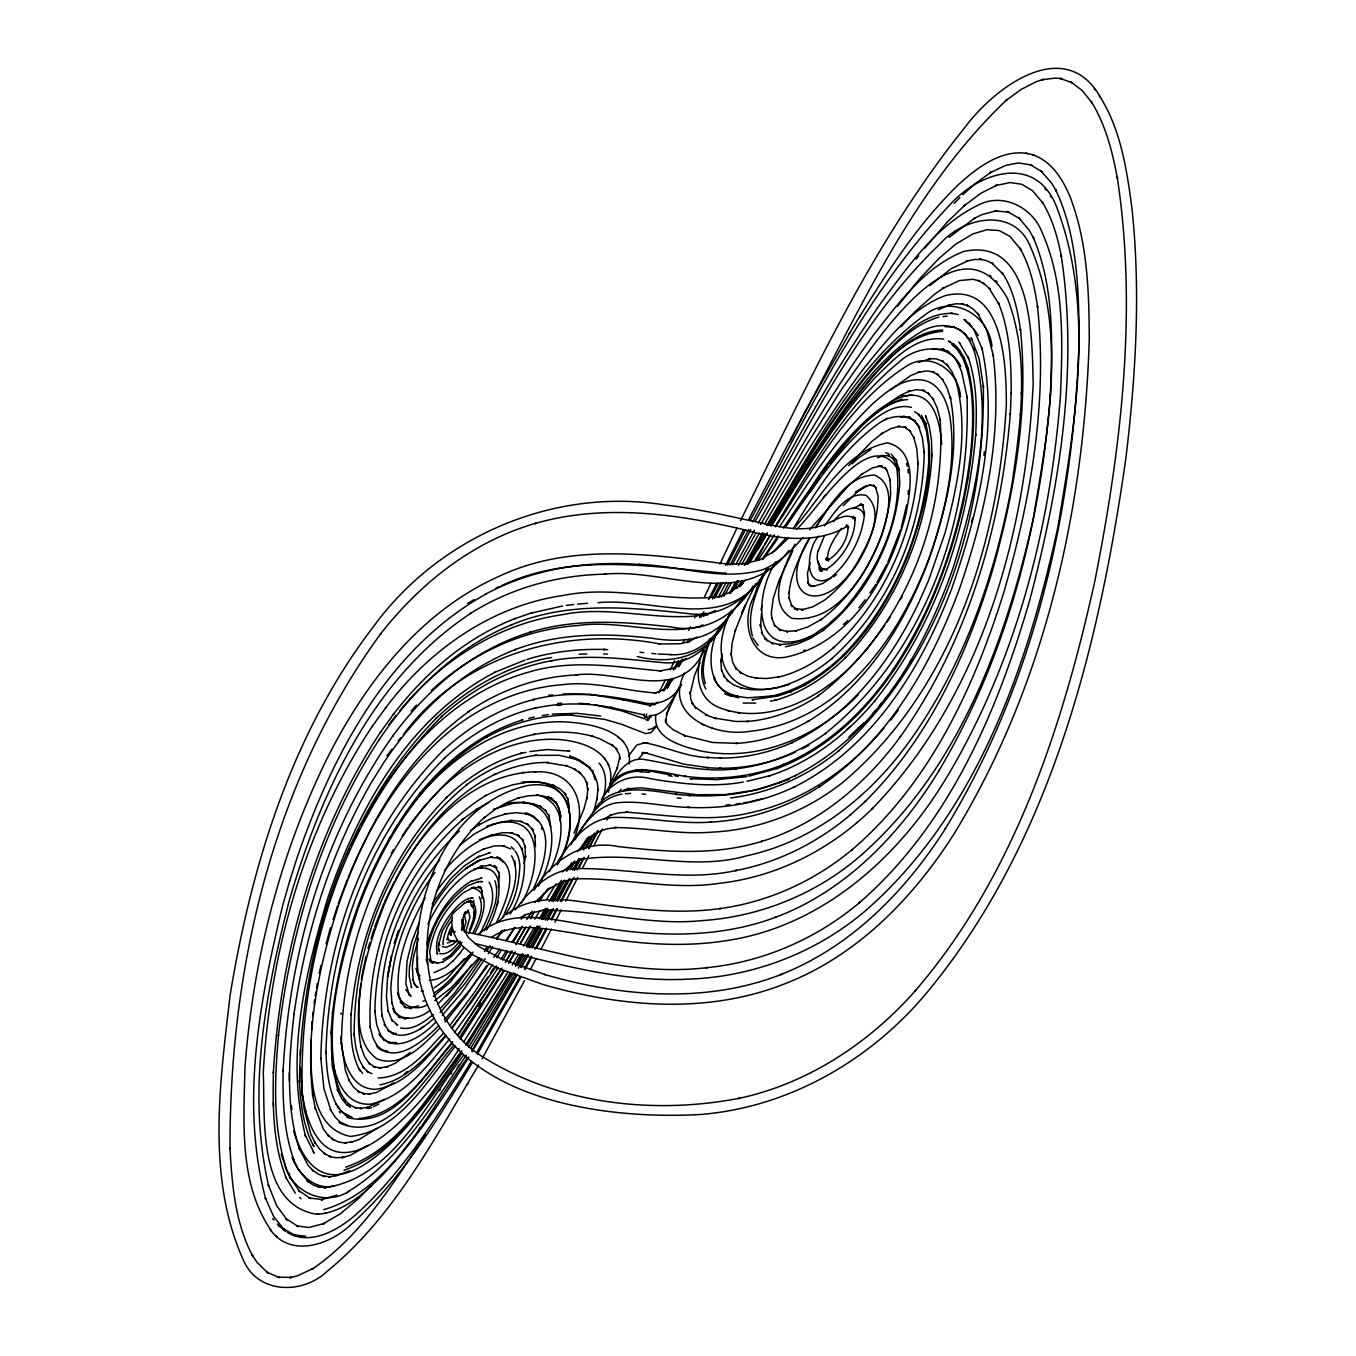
<?xml version="1.0" encoding="UTF-8"?>
<svg xmlns="http://www.w3.org/2000/svg" width="1356" height="1356" viewBox="0 0 1356 1356"><rect width="100%" height="100%" fill="white"/><g stroke="black" fill="none" stroke-linecap="round" stroke-linejoin="round"><path stroke-width="1.5" d="M310.88 1039.713C310.863 1073.071 308.914 1128.023 350.543 1136.43C399.461 1130.802 427.106 1080.529 455.582 1046.052M514.89 865.077L514.958 860.941M550.79 826.923L548.705 814.753L549.282 816.465L544.841 809.668L546.18 811.125L539.586 806.074L541.4 806.837L532.993 803.684L522.992 802.447L524.738 802.396L513.348 803.227L493.279 809.363M473.719 900.333L473.583 907.113M300.354 1055.426L300.507 1049.442M341.051 1014.356L341.102 1013M908.198 494.33L908.317 490.431M562.215 871.959L571.469 864.331L582.47 858.941L580.843 859.382C635.625 850.602 692.153 871.722 746.919 855.721C813.024 841.534 868.942 797.209 908.028 743.274L908.622 742.478C963.574 666.389 995.219 575.724 1012.017 483.99C1020.797 423.106 1030.102 357.577 1007.525 298.574C957.37 208.01 870.569 350.797 842.262 388.325L805.769 446.107L760.631 524.569M569.045 812.515L569.317 806.227L567.588 798.125L568.283 799.972L564.486 793.158L565.893 794.565L560.197 789.124L552.994 785.175L554.672 785.819L544.926 782.988L534.84 781.954L536.569 781.87L523.179 782.548L524.857 782.463L512.161 784.938L498.686 789.429L484.668 796.091L486.041 795.294C409.478 843.313 365.849 938.742 370.273 1027.848L369.968 1026.136L372.934 1037.865L377.493 1046.459L376.459 1045.001L382.375 1050.341L380.833 1049.375L387.952 1051.578L386.002 1051.29M1020.339 414.97L1020.407 413.766M1021.204 394.003L1021.271 392.664M560.13 820.956L560.418 814.837L560.74 816.6L559.062 808.396L555.367 801.921L556.367 803.464L550.841 798.65L552.502 799.752L545.315 796.548L536.586 795.057L538.501 795.345L528.755 795.718L517.907 798.04L519.534 797.582L507.924 802.074L495.838 808.888L483.584 818.21L484.651 817.227C419.631 875.213 399.935 996.897 477.21 1053.29C553.333 1103.479 651.134 1115.395 739.613 1098.224L738.274 1098.513C807.617 1083.885 869.247 1043.052 915.741 990.304L914.876 991.236C1014.186 876.078 1062.528 727.036 1094.868 580.927C1121.005 448.497 1137.718 311.219 1117.175 176.805L1117.463 178.483C1112.395 151.821 1105.75 124.701 1091.139 101.463L1092.275 103.056L1082.037 90.36L1070.715 81.835L1072.308 82.784L1059.985 78.411L1061.833 78.699L1055.443 78.055L1041.594 79.801L1043.51 79.292L1036.323 81.665L1021.356 89.31L1005.627 100.7L1007.084 99.48C912.639 188.925 859.145 311.371 798.769 424.36M761.377 613.76L760.563 626.269L760.224 624.438L762.377 634.032M311.558 1029.662L312.1 1021.61M655.762 715.544C653.016 738.986 683 746.41 700.408 750.885C758.428 762.75 818.278 736.24 858.331 694.713M593.759 811.99L597.064 798.192M597.742 790.701C598.962 773.92 584.877 760.292 569.605 756.055L571.249 756.75M596.911 799.938L597.894 788.904M983.981 455.413L984.337 451.514M819.346 564.181L819.685 569.147L819.21 567.418L821.109 571.147L819.227 569.249L822.414 570.927L819.549 570.452L827.601 568.452C842.33 558.74 856.45 536.01 854.721 518.077L855.144 519.806L853.178 516.382L855.263 518.45M417.58 956.76L417.021 971.727L420.055 976.032M818.092 551.316L824.465 535.705M818.16 550.672C815.685 558.028 817.583 569.842 827.346 569.944M482.024 898.689L481.905 890.299L482.16 891.214L480.244 887.231L481.346 888.824L478.329 886.451L480.736 887.587L472.82 887.485L473.719 887.316L463.583 892.638C445.395 907.588 432.937 929.046 429.699 952.014L431.123 962.15L430.123 960.573L432.734 963.167L430.377 961.879L434.852 961.76M312.711 1015.678L313.185 1011.745M314.134 1003.915L314.609 999.982M360.865 983.897C358.509 1008.406 354.035 1042.357 377.07 1058.917C402.02 1068.579 423.53 1044.527 439.53 1028.509M361.408 979.863L362.238 973.778M629.133 763.92C634.133 729.189 585.47 722.375 560.452 721.748C492.889 721.782 434.801 768.632 399.189 822.787M720.867 661.559L722.019 653.863M463.345 930.741L466.006 922.08L464.21 914.588M315.202 995.965L315.914 991.829M316.626 987.693L317.338 983.558M498.279 887.705L499.33 876.179L499.415 877.078L498.516 871.755L499.313 873.484L494.211 865.399L496.991 867.84L489.245 864.908L491.025 865.094L480.499 866.501L482.211 865.908L470.329 871.586C451.633 883.79 438.09 902.96 427.92 924.216M453.65 932.148L453.396 931.538M426.886 944.251C434.276 920.08 448.311 894.57 471.566 880.976L470.837 881.451L481.872 877.993L480.956 878.095M524.145 863.603L525.704 855.839L525.416 857.433L525.043 845.89L525.552 847.72L522.213 839.245L523.467 840.737L517.517 835.025L519.162 835.821L510.941 832.838L512.721 832.906L502.313 832.703L490.94 835.33L492.567 834.635C473.481 841.839 457.192 855.094 444.344 870.772M906.706 504.873L901.299 527.535M452.412 917.148C450.209 927.097 454.43 937.318 461.023 944.674L472.464 954.573L496.601 967.794L542.586 984.354C620.607 1007.169 706.951 1014.39 784.056 984.083C856.229 956.404 912.622 898.825 953.539 834.652L954.031 833.906C1044.34 686.034 1084.105 511.059 1089.258 339.102L1089.258 337.915C1089.038 290.32 1087.309 241.266 1069.901 196.349C1062.595 179.128 1051.527 161.059 1032.831 154.923M319.202 973.337L320.948 965.489M362.662 971.845L366.12 956.37M971.642 522.162L972.608 518.094M788.26 538.298L775.496 550.417L759.885 559.859L743.495 563.757L726.901 564.13L728.477 564.232C652.253 554.604 570.808 542.061 498.516 576.588C419.445 611.98 364.086 684.339 326.288 760.089C279.421 856.077 252.758 961.573 244.928 1067.986C243.809 1122.276 238.707 1184.263 271.539 1230.977M753.817 596.928C739.342 623.896 751.902 665.186 788.497 656.592C853.127 640.896 890.35 574.385 905.91 513.992C910.317 491.347 918.08 450.073 887.485 442.836C843.568 451.294 821.346 497.974 793.531 528.721M760.936 609.895L761.953 606.03M608.319 792.226C610.895 782.971 612.607 772.344 607.742 763.547M326.152 943.759L330.474 927.758M601.827 802.21C606.149 789.785 608.319 773.903 599.081 763.089M667.186 712.697L665.542 721.545L665.559 719.646L666.271 723.121L665.474 721.223L667.271 724.545L672.949 729.63L685.39 735.969L683.695 735.325L712.493 742.478L737.342 743.359L735.698 743.444C761.58 742.003 786.734 733.681 809.091 720.731L807.82 721.528C866.687 686.017 904.232 624.387 928.182 561.52C946.217 509.246 960.726 452.497 950.319 397.105L950.641 398.867L946.929 387.545L942.081 378.833L943.132 380.29L937.064 374.07L938.623 375.019L932.064 371.68L934.047 371.951L926.419 370.951L918.029 372.358L919.877 371.798L910.757 375.578L890.621 389.799L891.824 388.714M289.743 880.824L282.794 905.079C259.776 1000.338 240.029 1102.716 265.81 1199.399L265.251 1197.789L273.844 1216.841L284.421 1229.926L283.048 1228.485L295.388 1235.621L293.54 1234.875L305.659 1236.214M394.189 943.454L395.833 937.996M368.018 948.59L369.832 942.708M371.036 938.776L374.053 928.945M684.594 673.034C662.864 715.324 714.815 736.986 749.037 731.426C843.686 721.782 903.825 631.099 932.521 548.434C946.03 506.398 956.505 461.616 950.014 417.309C947.386 402.512 940.606 384.307 924.267 380.392C903.842 376.426 886.451 391.765 872.196 404.19C835.262 440.056 807.549 483.939 779.547 526.789M289.726 880.858L297.405 856.755C332.745 754.055 388.172 648.236 486.55 593.708L485.38 594.318C532.45 568.689 587.233 560.418 640.252 564.554L638.761 564.452C680.017 565.503 721.867 581.724 762.665 569.69C778.971 563.333 791.531 550.451 802.854 537.552M333.067 919.707L337.61 905.638M810.091 562.774L807.447 573.435L808.379 583.639L807.532 582.08L810.024 585.606L808.6 584.487L812.159 586.385L810.278 585.911L814.481 586.267L813.515 586.351L822.482 583.572C845.669 569.52 862.433 539.671 864.535 513.161L862.348 504.601L863.552 506.144L860.636 503.991L863.196 505.025L859.399 504.754L861.179 504.534L852.788 508.585M900.672 529.467L887.807 562.35M417.851 933.03L413.733 945.335L409.461 967.065L409.156 976.15L411.631 987.71L411.207 986.897M418.445 938.657L413.733 955.844L412.326 965.997L413.207 980.71L412.97 979.829L415.004 984.931L413.97 983.371L417.445 987.473L416.139 986.202M704.679 647.032C694.492 667.271 694.611 697.56 718.748 707.391C766.411 726.121 818.482 698.798 852.127 665.321L867.399 648.812L884.587 625.692M570.944 844.703C589.487 811.719 578.215 768.903 534.501 771.886M710.815 638.676C705.493 652.812 700.289 668.694 705.391 683.661M756.868 588.453L762.597 574.825M753.58 597.589L757.072 587.877M396.376 936.165L398.495 930.352M461.786 929.674L463.006 926.301L462.803 919.571M731.935 610.353C707.747 653.745 724.562 699.849 779.615 687.153M709.764 638.964C703.95 654.423 697.187 673.322 705.9 689.051M338.254 903.621L347.238 879.722M558.909 861.772C580.453 825.38 573.283 774.903 521.67 782.344M374.646 926.979L383.901 903.316M465.989 931.08L469.99 916.961L468.023 909.91M669.711 706.391L666.474 714.426L679.39 686.712M719.748 626.658C706.374 650.643 705.442 690.865 738.562 697.781M452.48 929.589L450.667 935.403L450.48 933.606M775.971 561.706C754.75 593.809 751.038 660.711 809.735 637.117M347.407 854.365L349.831 848.687M461.549 929.741L463.006 926.301L461.532 929.911M532.959 889.926C543.587 866.857 558.028 825.804 526.687 812.939M419.309 922.266L412.071 940.928L407.037 961.167L405.885 983.625L408.885 993.626L408.41 992.914L411.038 996.253L408.614 994.728M497.601 922.216C514.094 909.249 519.043 885.621 519.84 865.348C519.433 860.348 518.195 855.144 515.178 851.043M348.068 877.773C368.629 827.889 396.901 780.293 436.395 743.02L437.293 742.156C471.295 710.188 515.399 688.289 562.231 684.695C594.013 680.627 624.862 691.085 656.202 692.967L654.355 693.272L664.711 689.34L662.999 690.424L673.22 678.881L672.186 680.492M521.433 903.028C540.23 872.417 547.214 807.735 490.804 824.855M557.316 864.874C575.978 833.601 579.876 777.852 527.925 785.48C447.107 803.447 408.597 900.52 418.58 976.015C443.022 1097.733 597.488 1120.327 700.849 1114.463C786.683 1107.479 866.382 1062.595 922.334 997.965L923.182 997.05C1049.561 847.144 1098.631 649.015 1125.768 459.006C1135.836 375.815 1140.854 291.404 1131.887 207.875C1126.751 169.314 1120.751 128.989 1099.343 95.666M496.72 905.825L498.33 902.096M502.788 917.588C510.28 898.926 522.416 875.535 511.466 855.789M549.434 871.722C560.808 849.28 572.012 806.701 540.078 795.548M496.635 922.402C504.347 904.842 521.67 868.976 497.076 856.975M510.076 914.097C529.874 884.248 536.942 816.295 479.244 839.906M538.366 886.214C558.231 851.06 562.604 792.277 504.686 803.837M573.995 833.194L583.944 808.99L587.029 797.192L586.894 798.955L587.843 788.175L587.69 789.972L586.504 782.073L587.148 783.971L584.25 777.734L579.215 771.988L580.588 773.429L573.995 768.903L575.673 769.615L565.774 765.36L567.418 766.072L546.671 762.547L548.383 762.513C529.738 762.038 511.382 766.886 494.499 774.547L495.923 773.801C443.073 799.599 407.817 850.687 384.85 903.249C366.984 948.522 352.204 998.338 361.018 1047.307L360.628 1045.544L364.476 1056.443L369.73 1064.206L368.629 1062.782L375.087 1067.443L373.493 1066.528L381.036 1068.172L379.07 1067.969L387.596 1066.697L385.765 1067.325L395.24 1063.257L410.173 1052.527M451.328 927.199C448.073 932.538 447.022 939.318 447.751 938.827M765.971 569.893C757.241 590.385 745.885 613.285 752.478 636.015M699.238 663.932L699.882 662.525L694.543 675.491L690.187 693.696L690.221 691.865L690.712 698.798L692.916 704.781L692.153 702.917L696.018 708.188L694.577 706.815L707.29 715.426L705.595 714.798L716.121 718.663L714.459 718.053L735.867 721.494L748.359 721.375L746.698 721.494C772.835 719.646 797.786 709.544 819.431 695.035L818.193 695.798C901.503 632.727 947.03 522.331 940.098 418.97L940.386 420.682L937.216 407.986L932.657 398.274L933.674 399.749L927.894 393.071L929.436 394.037L922.572 390.291L924.538 390.596L916.673 389.697L907.927 391.511L909.791 390.986L900.181 395.444L889.858 402.393M484.329 930.894C491.092 915.588 500.635 897.875 494.906 880.722M486.516 929.962C498.211 913.503 512.314 859.772 473.956 869.06M473.091 932.708C478.075 921.86 484.787 908.74 479.312 896.791M694.662 617.946L696.323 614.387M682.983 642.947L684.644 639.371M688.814 630.438L690.492 626.862M609.793 784.853L617.522 767.428L616.895 769.31L619.726 757.326L619.878 759.207L619.421 754.546L615.488 748.004L617.048 749.326L611.217 744.325L612.743 745.63L599.759 738.749L591.182 735.85L593.03 736.393C573.673 731.07 553.197 730.969 533.518 734.511L535.095 734.24C508.229 739.478 483.278 752.072 461.735 768.75L462.735 767.971C383.494 835.076 342.39 941.606 341.424 1044.052L341.305 1042.611L345.441 1070.528L349.339 1080.834L348.458 1079.308L353.408 1087.054L359.34 1092.309L357.73 1091.139L364.527 1093.919L362.594 1093.512L370.205 1093.902L368.425 1094.275L376.799 1092.326L393.884 1082.766M674.559 660.847L670.305 669.745M704.645 596.589L710.951 583.199M719.917 564.113L736.901 528.23M794.853 544.095C785.921 564.723 764.869 602.403 791.972 618.319C837.889 623.946 867.348 571.673 881.756 535.501C887.095 517.348 897.519 484.736 874.451 475.058C845.975 475.651 829.872 506.619 815.431 527.315M468.718 933.691C473.142 924.419 481.278 908.113 470.261 900.147M740.461 520.772C807.498 385.443 870.077 245.148 965.421 126.752C994.677 87.513 1064.782 34.578 1100.479 97.242M384.782 901.486L394.426 881.366M474.753 933.267C481.787 920.91 493.16 891.553 471.6 887.841M665.169 680.305L658.813 692.763M351.594 845.076L359.526 828.906M673.644 669.966L678.237 660.694M699.628 617.573L701.425 613.98M667.203 688.289L671.847 678.949M755.665 583.69L741.647 613.285L745.427 604.962L735.02 631.32L735.477 629.896L732.02 643.693L731.206 654.948L731.003 653.185L732.647 662.253L736.562 669.491L735.545 667.796L741.529 673.356L739.901 672.237L747.783 676.186L757.326 678.424L755.597 678.102L766.649 678.509L778.92 676.932L777.31 677.339C798.582 672.644 817.617 661.152 834.11 647.219L833.143 648.134C884.18 600.945 914.961 532.23 918.114 462.955L918.046 464.481L916.859 448.938L913.639 436.937L914.351 438.513L909.384 430.276L910.723 431.479L904.232 426.903L906.113 427.53L897.875 426.462L899.825 426.259L891.045 428.53L881.163 433.937L882.603 433.072L872.077 441.225L848.788 465.633M480.227 933.538C487.16 918.283 498.432 898.757 489.075 882.146M708.595 599.505L716.663 583.25M790.04 441.937L797.904 426.106M663.813 689.763L668.508 680.339M687.153 642.778L688.933 639.201M725.63 565.266L743.461 529.806M676.966 665.304L678.949 661.321M701.154 617.116L703.866 611.726M711.086 597.335L718.358 582.944M675.305 668.576L677.169 664.864M540.281 900.503L543.841 893.468M727.426 564.994L745.529 529.484M667.508 684.017L669.593 679.898M582.521 868.111L588.792 855.704M606.929 820.007L608.725 816.431M577.775 877.451L565.74 901.096M818.515 536.179C806.481 548.705 802.549 591.962 831.16 577.978M663.932 691.068L667.813 683.424M678.017 666.745L681.831 659.27M748.8 519.263L805.43 411.088L849.687 333.067M703.645 616.539L705.442 613.048M594.165 845.076L602.386 828.94M561.248 909.91L554.96 922.165M729.545 593.521L735.105 582.91M886.858 564.232L876.925 582.521M571.079 868.077L574.724 860.992M712.629 598.996L720.85 582.995M597.928 831.143L588.894 848.67M551.367 929.148L540.993 949.217M792.921 550.536L779.124 580.182L773.276 598.335L771.344 612.539L771.801 618.421L771.683 617.522L775.124 626.574L774.259 624.811L780.802 630.642L779.293 629.404L787.853 631.845L786.141 631.388L796.972 630.76L795.294 630.998L807.803 626.981L821.448 619.37L820.177 620.285C859.907 590.843 885.248 543.332 890.672 494.448L890.129 479.532L890.282 480.38L886.926 470.278L887.417 470.99L884.434 467.481L885.858 468.6L878.332 465.701L882.163 465.803L872.552 467.854L861.213 474.532L862.467 473.617L848.941 485.211L809.566 529.806M809.583 537.857C773.174 597.081 821.668 619.387 855.958 564.825C866.043 546.553 886.96 513.11 866.026 495.347C846.958 491.347 834.126 513.127 824.533 525.908M750.038 520.755C808.786 412.004 862.586 297.049 948.437 206.417C977.456 172.805 1034.611 152.753 1056.155 205.773C1095.614 307.846 1075.291 421.953 1057.985 526.653C1027.628 666.559 977.032 812.583 866.603 909.774C817.126 952.471 753.089 977.032 687.848 979.168C614.912 982.947 544.773 959.845 474.702 943.505M730.121 565.045L748.682 529.433M584.368 857.416L578.792 868.162M732.359 590.843L737.766 580.419M735.054 586.894L737.935 581.334M714.663 598.318L722.884 582.538M574.029 877.298L561.435 901.384M583.673 857.5L577.148 869.908M588.419 848.466L597.877 830.499M572.554 878.637L560.452 901.571M530.349 969.608L536.145 958.573M540.112 900.35L543.858 893.265M752.614 521.958C792.599 446.616 833.279 371.341 882.163 301.32C909.198 265.149 936.64 225.13 978.507 204.976C1003.237 192.179 1032.865 207.688 1042.171 232.639C1064.714 283.472 1062.646 341.017 1060.443 395.41L1060.375 396.528C1050.256 528.586 1015.915 660.897 947.912 775.344L947.437 776.09C899.248 857.484 820.889 927.572 724.46 940.911C674 948.725 622.828 942.081 573.029 932.979C545.604 929.097 514.568 920.978 491.194 937.589M564.605 880.349L553.197 901.672M732.155 564.859L750.766 529.671M679.068 666.525L682.966 659.135M551.621 920.012L557.536 908.825M721.426 597.064L728.816 583.08M809.6 538.179C800.057 556.452 790.887 573.707 789.039 593.199L789.039 592.335L789.175 598.437L788.955 597.555L792.107 606.59L791.175 605.064L797.599 609.997L794.209 608.539L803.328 609.505L801.498 609.963L812.753 606.861L824.702 600.064C855.856 575.52 877.773 536.145 878.112 496.076L875.451 487.16L875.942 488.007L873.281 484.956L874.739 486.262L869.213 485.024L871.01 484.872L866.484 486.041L867.348 485.685L856.941 491.974L857.636 491.465L843.313 505.686M524.552 980.642L482.143 1058.697M718.714 596.471L726.358 582.165M546.315 928.114L535.01 949.115M551.045 919.266L556.706 908.656M536.79 947.844L546.688 929.335M431.666 909.113C440.497 894.028 452.362 878.688 466.973 867.789L478.532 860.619L480.21 860.145L465.633 868.552L478.532 860.619L492.279 856.789L490.465 857.297L500.381 858.416L497.059 857.162L503.601 862.297L502.974 861.552M501.839 930.25L496.838 939.301M551.587 899.672L560.062 883.858M569.757 878.891L557.994 900.757M574.419 870.196L580.063 859.67M586.707 847.314L594.453 832.974M755.428 520.924C810.091 424.428 859.365 320.711 940.691 243.249C963.319 217.689 1011.898 206.959 1029.306 244.114C1067.664 330.288 1048.137 429.632 1033.153 519.145C1005.372 643.388 957.59 771.886 858.755 857.246L857.84 858.06C814.397 894.638 759.394 916.707 702.764 920.538C648.931 926.267 596.199 909.503 542.637 910.266L544.197 910.045L527.213 914.147L520.823 917.283M735.986 564.215L754.394 530.213M574.249 869.738L580.029 858.992M569.503 878.518L557.299 901.147M738.342 565.333L755.767 533.315M746.495 564.164L762.699 534.789M530.467 918.758L534.434 911.435M524.958 969.76L531.857 957.014M747.512 563.435L763.903 533.739M756.682 559.774L763.682 546.824M672.101 679.458L667.372 687.899M585.928 848.059L592.962 835.093M548.316 917.69L553.316 908.486M547.383 920.334L553.028 909.944M469.396 930.131L473.397 919.554L474.329 911.673L473.498 918.927L474.312 914.181L474.176 909.842L470.702 903.52M648.27 720.29L650.609 716.002M555.79 900.926L566.994 880.383M572.639 870.01L578.978 858.365M900.367 599.674L902.299 596.115M744.41 565.469L762.581 532.62M524.416 968.557L531.213 956.116M537.061 926.25L527.179 943.878M541.942 917.368L546.841 908.469M539.874 926.097L527.942 947.59M543.654 919.249L548.366 910.673M583.605 849.958L591.708 835.364M545.248 920.097L551.045 909.554M542.264 928.724L532.111 947.149M532.298 947.878L541.739 930.708M521.026 976.981L477.549 1053.9M758.258 523.145C794.243 458.074 830.957 393.087 874.993 333.051C899.757 301.761 925.25 266.505 963.709 251.47C1033.391 236.266 1031.984 339.983 1033.187 383.731C1025.763 536.095 980.744 696.052 872.772 808.21C831.618 848.89 777.547 876.756 719.816 883.248C671.067 890.807 622.59 877.179 573.91 878.925L575.503 878.654L562.384 881.79L549.841 888.333L551.061 887.451L534.688 902.503M529.84 947.861L540.485 928.724M528.026 954.505L520.941 967.184M519.551 977.422L476.651 1052.544M361.272 825.312C396.596 757.224 452.294 693.374 528.569 672.169C572.113 658.83 617.37 666.983 661.508 671L659.541 671.05L674.542 668.016L672.762 668.881L684.712 659.491M525.535 927.233L516.28 943.522M530.603 918.165L532.62 914.537M553.079 900.265L564.232 880.332M723.918 596.369L731.579 582.639M741.681 564.537L759.428 533.027M521.297 967.625L528.433 954.861M507.636 939.471L514.161 927.86M570.232 869.603L574.215 862.552M391.342 853.348L393.308 849.856M425.055 897.774C408.41 927.673 395.308 960.912 398.495 994.219L398.037 992.541L401.308 1003.101L400.19 1001.728L405.885 1007.847L404.257 1007L411.512 1008.542L409.546 1008.406L418.58 1005.83M551.553 901.248L562.74 881.349M538.434 926.351L526.772 946.827M542.281 919.504L548.061 909.249M541.434 919.131L547.502 908.401M518.365 968.133L525.84 954.929M516.941 974.269L471.99 1050.578M758.174 549.129L767.208 533.094M515.907 944.691L525.569 927.673M520.331 943.539L529.721 926.995M628.523 756.004L636.71 745.088L645.1 742.664M569.69 869.094L573.656 862.145M517.229 974.93L472.091 1051.849M764.682 544.976L770.547 534.671M775.429 526.094C811.007 467.718 845.737 405.8 899.333 361.849C916.52 345.882 949.234 341.898 960.777 366.442M513.263 942.234L521.585 927.673M764.615 523.941C795.565 470.074 827.363 416.445 865.009 366.917C887.604 339.458 910.842 308.49 945.318 295.608C1004.321 281.184 1006.355 367.747 1006.322 405.19C998.389 543.807 951.42 691.662 841.822 783.192C804.752 812.075 759.157 829.872 712.103 832.126C679.458 834.923 647.168 827.55 614.607 827.584L616.353 827.482L606.183 828.991L596.759 832.618L598.437 831.72L589.318 838.178L577.571 851.365M767.92 525.636C802.074 466.718 837.008 407.495 882.264 356.272C901.265 337.373 923.334 312.151 952.675 313.456M513.602 972.811L468.684 1047.205M517.704 965.642L523.84 954.895M470.718 1048.205L505.229 990.965M854.873 519.145C847.093 511.856 835.703 519.958 827.991 523.196C801.701 535.281 772.276 524.535 745.529 519.67C718.951 513.738 692.238 508.229 665.169 505.008C554.096 486.889 438.7 536.366 373.002 627.269L372.358 628.048C291.659 734.105 251.453 865.213 230.113 995.236C220.096 1082.122 206.214 1177.008 243.131 1259.555C257.437 1294.065 302.303 1294.794 326.966 1271.487C394.003 1216.891 434.869 1137.989 478.583 1065.036M545.214 908.486L539.281 918.775M549.163 901.604L561.401 880.349M526.331 945.59L537.4 926.267M467.413 1084.58L467.956 1083.647M766.699 525.297C812.6 451.04 853.043 367.052 925.368 314.609C952.031 293.879 988.66 314.439 991.982 346.424M768.92 524.958C798.515 473.583 829.347 422.597 866.501 376.273C886.722 352.865 908.045 326.271 938.894 317.084M679.509 687.238C672.559 698.56 665.44 716.188 649.405 715.561M504.907 991.541L515.263 973.574M534.332 927.335L523.365 946.2M395.427 879.654C423.767 827.058 472.024 772.971 536.213 771.801M515.433 966.455L522.806 953.76M512.076 950.726L505.703 961.506M736.901 581.232L729.833 593.216M747.071 563.774L764.631 533.688M771.225 525.975C801.582 473.973 833.042 422.106 872.45 376.358C891.519 356.442 912.927 330.932 942.725 330.05M793.819 527.637C816.719 489.838 841.161 450.853 877.349 424.479C889.265 414.817 911.402 411.851 919.673 427.581M518.314 954.777L512.229 965.014M747.8 564.079L765.343 534.213M909.435 663.118L911.537 659.525M487.058 950.912L490.025 945.861M574.893 839.839C586.538 821.804 598.318 797.616 621.879 794.141M508.703 963.438L515.06 952.624M580.927 849.67L588.487 837.144M566.672 871.213L571.707 862.704M749.614 562.791L767.14 533.281M505.313 962.624L511.72 951.81M737.41 581.622L730.308 593.521M496.567 996.507L509.348 974.964M511.212 973.71L467.413 1044.815M534.806 919.131L539.858 910.656M510.212 973.218L466.006 1045.239M770.615 523.484L809.854 459.684C841.991 413.326 872.111 360.916 921.86 331.339C935.962 323.084 955.743 322.999 967.065 336.068M520.348 943.318L530.688 926.012M738.681 581.165L733.477 589.758M772.242 524.755C803.244 473.905 834.55 422.614 874.603 378.256C893.112 360.188 915.097 335.339 943.691 339.102M583.097 846.958L589.25 836.669M457.209 1068.02L459.277 1064.579M472.397 1062.579C437.14 1119.903 401.901 1179.296 351.051 1224.4C330.254 1244.825 290.387 1258.368 270.2 1229.553M859.67 316.524C888.773 269.81 918.876 222.757 958.743 184.348C978.727 166.246 1006.067 145.567 1034.628 155.398M609.742 786.938C616.76 774.429 626.438 757.309 643.371 759.309C674.101 764.631 704.951 772.988 736.444 768.75L734.732 768.937C767.716 765.462 799.226 752.41 826.041 733.071L824.99 733.833C924.012 654.575 971.54 520.636 966.981 396.189L967.201 397.715L961.624 371.612L957.336 361.899L958.387 363.51L953.2 356.103L947.2 350.933L948.878 351.984L942.132 349.068L943.946 349.339L932.42 349.272M546.926 898.774L555.977 883.875M508.161 971.794L463.599 1042.12M849.042 334.135L860.331 315.389M484.889 950.454L486.923 947.064M498.415 967.235L470.634 1010.152L454.514 1032.509M502.686 960.15L508.025 951.285M770.361 525.721L809.43 462.498L846.602 408.851C872.552 378.426 898.875 335.169 942.606 331.288M432.123 903.943L450.633 878.807L464.345 865.874L479.075 856.348L477.261 856.992M488.38 953.607L492.669 946.556M501.33 968.692L457.531 1035.306M508.941 962.031L515.161 951.827M504.466 970.591L460.345 1039.205M471.346 1061.443C437.378 1116.056 403.359 1172.55 354.73 1215.586C337.119 1230.587 309.982 1246.011 287.353 1232.418M478.736 1006.169L480.821 1002.762M388.325 840.127L390.477 836.652M392.613 833.177L397.969 824.499M755.275 559.638L769.055 537.264M492.55 964.523L474.21 992.728L450.158 1025.085M496.737 957.743L500.923 950.963M651.016 715.409L646.541 720.409M502.093 968.048L457.752 1035.611M775.496 526.874C813.532 470.159 847.059 404.851 905.774 366.612C929.368 350.407 958.895 370.086 960.489 396.884M467.769 1057.375C428.75 1110.92 392.155 1189.72 323.694 1209.688M815.6 527.806L826.16 511.331M503.517 970.777L459.515 1037.408M656.541 726.341L650.88 732.749L645.558 733.596L621.879 724.409L604.844 719.409L570.707 715.154L572.503 715.12C542.4 714.578 512.5 722.765 486.262 737.376L487.482 736.698C423.445 773.666 383.375 840.5 358.272 908.13C339.644 964.048 324.084 1025.034 336.983 1083.902L336.61 1082.274L340.475 1092.699L345.322 1100.784L344.119 1099.241L349.865 1104.937M451.853 920.453C444.344 928.47 441.734 946.488 443.463 944.42M481.956 958.997L465.684 982.693L440.141 1012.627M468.871 1057.121C442.751 1098.665 415.648 1140.074 381.799 1175.822C363.9 1193.382 343.221 1212.942 316.728 1214.264C256.979 1204.823 265.166 1116.191 263.284 1072.613L263.335 1071.443C270.353 950.251 304.676 828.635 371.9 726.833L372.408 726.138M486.618 1012.22L466.261 1043.984M488.313 976.473L452.429 1027.865M490.431 973.133L493.601 968.133M774.429 534.806L758.275 559.926M425.682 1134.396C393.24 1183.263 361.34 1235.977 311.761 1269.402L313.253 1268.436L297.303 1275.877L289.76 1277.708L291.574 1277.403L277.471 1277.166L279.421 1277.64L266.674 1272.081L268.251 1273.301L257.013 1262.317L251.996 1254.758L252.843 1256.334C235.096 1223.197 232.012 1184.686 229.961 1147.82L230.011 1149.159C229.401 968.608 273.115 780.937 380.9 633.523L380.256 634.32C419.987 583.368 473.261 541.01 536.112 523.196L534.823 523.602C603.42 503.585 676.034 513.738 744.291 529.772C778.463 539.569 817.499 544.163 847.229 526.281L845.635 526.348M486.702 965.506L466.413 995.507L445.09 1022.221M466.261 1055.256C433.395 1103.886 401.8 1157.482 351.187 1189.737C326.457 1208.162 291.404 1192.738 284.421 1163.685L285.218 1165.38M604.268 795.175L607.539 790.073M704.154 650.388C679.814 704.289 618.946 668.864 576.029 674.949L577.724 674.881C538.485 676.373 500.059 689.712 467.888 712.154L469.057 711.391C405.122 756.936 365.527 828.567 339.864 901.232C319.457 963.472 305.049 1029.797 312.778 1095.546M479.804 958.539L454.43 993.185L441.073 1007.762M512.28 941.742L522.314 926.25M681.644 684.373C674.441 698.764 658.084 706.764 642.439 702.391C606.556 694.848 569.045 690.357 532.993 699.696L534.484 699.374C500.195 707.866 469.091 726.46 443.293 750.343L444.192 749.461C363.188 830.008 322.847 946.522 320.83 1059.409L320.796 1057.9L323.898 1088.478L331.05 1110.801L330.237 1109.259L335.135 1117.124L340.865 1122.836L339.441 1121.683L347.543 1125.446M886.807 622.285L890.129 617.166M500.957 959.065L506.619 950.403M572.961 841.229C583.351 824.957 596.148 806.227 616.692 802.803C640.947 800.226 664.999 806.939 689.221 807.396L687.492 807.345C724.274 809.244 761.614 802.752 794.87 786.666L793.633 787.327C872.484 748.207 921.182 668.44 951.675 588.775C978.168 512.314 999.321 428.394 981.829 347.594L982.303 349.221L973.913 329.694L968.506 322.711L969.794 324.22L963.947 319.44L965.743 320.27M526.755 919.436L532.179 911.164M579.47 850.009L587.114 838.364M461.565 1051.985C428.903 1095.665 398.834 1151.922 344.017 1170.177M736.867 588.538L742.088 580.639M557.486 862.179C570.757 841.381 588.368 817.244 615.777 817.414C647.727 817.312 679.407 824.533 711.442 822.058L709.917 822.177C749.139 820.126 787.65 807.617 820.482 786.056L819.312 786.853C888.587 740.478 931.487 664.694 959.726 588.097C985.303 513.5 1003.067 433.395 993.067 354.272L993.389 355.95L987.066 330.949L977.727 313.422L978.778 314.88L973.1 308.999L966.811 305.015L968.387 305.964L961.523 303.829L963.506 304.1L956.099 303.778L948.2 305.236L950.064 304.676L938.25 309.744M485.16 958.76L460.803 993.812L442.378 1015.237M638.354 759.258L643.744 752.699L641.913 753.275L644.388 752.716L642.473 752.58L647.287 752.936L645.388 752.8L683.865 764.157L708.12 767.632M753.072 585.945C736.427 614.488 704.849 634.049 671.101 626.947C624.065 621.692 575.436 618.014 529.552 632.438L531.01 631.981C474.278 648.999 427.208 689.051 392.596 736.189L393.138 735.461C324.05 833.076 289.133 952.675 283.065 1071.409L283.116 1070.189C282.641 1100.767 283.574 1132.226 294.354 1161.194L293.557 1159.499L298.795 1170.55L297.981 1168.821L308.643 1182.212L307.117 1180.94L313.304 1185.025L319.999 1187.415L318.219 1186.89L325.711 1187.585L323.898 1187.771C391.799 1179.008 425.801 1103.784 463.43 1055.443M402.173 835.991L407.936 827.346M783.327 528.06C807.498 492.364 831.533 456.125 862.128 425.53C875.044 413.783 889.434 400.935 907.706 399.528M729.697 614.099C711.036 653.185 678.271 666.474 637.269 656.558M496.449 965.862L471.922 1001.44L451.497 1028.136M436.395 891.723C448.683 873.84 464.633 857.84 484.533 848.67L483.024 849.263L494.635 845.856L504.635 845.822L502.856 845.737L510.704 848.924M778.022 535.959L763.716 556.892M808.261 493.313C828.55 453.243 932.233 326.491 941.742 444.107M461.938 1053.239C434.598 1094.885 330.508 1249.113 293.557 1131.006M730.02 614.251C717.273 635.523 696.848 657.27 669.695 654.524M785.26 527.586C810.413 491.33 835.008 453.87 868.094 424.225C880.129 414.614 895.079 403.393 911.418 407.359M810.04 492.16L819.549 478.278M601.352 799.752C610.403 781.853 630.896 773.293 650.083 778.632C680.763 783.802 712.29 787.683 743.19 782.039M461.786 1050.798C429.428 1093.767 399.647 1148.956 345.712 1167.143M606.742 791.311C621.251 758.309 659.609 772.462 686.17 776.463L684.339 776.242C718.205 780.615 753.241 776.937 784.921 763.886L783.565 764.394C826.329 746.681 861.196 714.053 888.027 676.915L887.536 677.593C934.437 610.59 961.811 530.84 971.066 449.853L970.93 450.921C973.337 422.987 974.286 394.206 966.37 367.018L966.981 368.595L962.862 358.272L957.828 350.221L951.946 344.39L953.353 345.797M865.179 599.827L858.89 607.776M869.942 592.928L875.891 584.3M459.142 1048.544C434.293 1089.885 334.508 1218.807 305.32 1109.733M439.632 1090.563L440.412 1089.461M451.107 1073.986L451.819 1072.969M777.666 538.671L762.801 559.604M744.376 595.809L731.884 612.929M534.111 890.18C551.231 860.806 583.097 839.093 618.285 846.585C666.135 851.924 715.612 855.873 762.309 841.195L760.953 841.635C818.193 824.499 865.687 784.09 900.553 736.494L899.96 737.274C967.031 642.913 1001.27 527.84 1010.373 413.207L1010.305 414.411L1011.22 392.376L1011.169 393.715C1011.288 363.12 1010.118 331.508 998.389 302.812L999.118 304.405L989.049 288.201L990.422 289.404L983.117 282.811L984.49 284.031L977.998 280.455L979.896 281.082L972.896 279.268L959.404 280.573L942.522 288.506L944.03 287.625L934.555 294.235L915.13 311.524L901.028 326.813M538.518 901.757L548.197 888.282M472.38 954.099L450.26 982.219L433.344 996.457M892.367 689.712L894.689 686.407M499.669 949.03L493.754 957.336M505.585 940.657L515.111 927.351M470.617 954.031C460.582 968.404 449.548 982.676 434.818 992.541M841.449 528.298C834.313 538.112 827.363 548.807 827.363 559.791L828.041 560.35M489.024 963.93L469.261 990.626L444.395 1019.983M385.341 708.29L385.901 707.527C428.784 650.304 491.567 605.59 563.452 595.437C615.573 584.758 668.05 603.081 719.985 596.555L718.273 597.047L731.138 591.725L745.342 580.334M471.82 964.743L458.565 982.49L437.751 1004.152M767.445 569.198C750.631 596.25 721.629 618.743 688.051 613.573C629.031 607.166 566.961 601.267 510.754 625.167L512.043 624.658C456.311 647.134 411.851 690.831 378.833 740.156L379.29 739.461C321.609 827.804 290.286 931.504 278.438 1035.815L278.522 1034.848C274.692 1079.325 272.403 1125.548 286.319 1168.618L285.658 1167.024L290.489 1178.567L289.811 1176.94L299.896 1191.755L298.473 1190.399L310.66 1198.568L308.778 1197.924L322.881 1199.636L321.05 1199.772L336.847 1195.229L335.254 1196.06M371.9 726.833L385.901 707.527M453.701 912.452L442.293 931.047L438.361 946.03L439.361 951.42L438.073 948.929M459.277 953.98L463.955 947.675M828.296 508.144L831.855 503.296M419.106 1129.124L419.987 1127.921M430.005 1114.208L430.835 1113.073M718.375 630.489C706.934 650.592 685.644 665.491 661.847 662.542C625.014 659.084 587.64 653.745 550.858 660.864L552.316 660.592C510.737 668.016 472.312 688.695 441.192 716.985L442.141 716.138C343.458 813.803 297.811 958.794 302.32 1095.733L302.185 1094.122L304.185 1109.344L310.812 1134.006L315.355 1143.362L314.456 1141.837L319.711 1149.159L325.677 1154.498L324.203 1153.414L330.779 1156.77L328.83 1156.312L336.017 1157.753L343.763 1157.278L341.814 1157.668L350.102 1155.363L368.052 1145.43L366.662 1146.43M823.109 473.058L827.736 466.854M830.042 463.735C850.076 438.903 870.298 408.953 902.265 399.173M740.325 585.911L743.58 581.521M386.901 755.885L391.884 749.173M897.503 306.253L920.114 278.251L939.216 258.199L955.929 244.046L972.964 233.893L986.88 229.706L999.253 230.554L1010.152 236.554L1020.932 249.674L1019.848 248.063C1030.323 266.183 1034.662 286.997 1037.645 307.473L1037.425 305.964C1047.883 402.105 1030.696 499.279 1004.067 591.521C974.201 687.594 929.453 784.039 851.314 850.365L852.246 849.551C814.498 881.027 768.157 902.164 719.358 908.673L720.833 908.452C673.135 915.283 625.15 907.842 577.876 901.232C553.773 897.909 526.298 898.333 506.534 914.571M459.718 941.149C455.091 947.03 448.192 955.573 439.564 953.471M823.329 497.669L825.685 494.499M452.718 1041.747C427.445 1071.443 401.901 1114.208 359.255 1118.48M916.181 259.115L918.656 255.809M453.735 1045.476C427.462 1074.054 387.358 1145.854 339.034 1122.649M890.858 720.002L898.299 710.069M464.362 958.709L446.582 978.947L434.106 987.999M449.65 1038.933C427.988 1064.85 405.461 1096.784 370.391 1104.174C341.068 1105.903 331.796 1069.715 331.559 1046.713M515.365 909.842C529.671 890.299 548.434 871.128 573.978 868.688C628.218 867.281 682.763 882.603 736.8 870.349L735.41 870.62C777.954 862.586 817.736 842.551 850.687 814.617L849.788 815.431L865.857 800.888L864.992 801.65C928.555 738.918 966.76 655.389 992.304 570.944C1014.407 492.669 1028.933 410.444 1020.373 328.966L1020.56 330.491C1017.644 310.355 1013.491 289.608 1001.999 272.437L1002.948 273.98L991.372 262.606L992.999 263.759L986.456 260.589L979.439 259.098L981.405 259.454L973.947 259.572L966.065 261.267L967.845 260.861L950.912 268.861L929.826 285.591M521.111 919.232L524.687 914.554M460.531 946.454L451.701 956.2L442.531 962.031M598.115 602.674C653.592 597.115 726.053 633.811 764.021 574.775M451.599 1044.154C425.343 1072.901 393.799 1129.938 347.017 1117.429M763.699 575.181L768.835 568.537M462.04 942.335L450.141 955.488L443.005 959.59M608.658 788.667C615.675 777.581 628.269 769.564 641.761 771.7M618.997 792.107L621.167 789.311M388.714 724.799L396.02 715.493M434.971 872.518C409.885 905.791 392.681 949.217 390.85 988.846L392.02 1003.66L391.85 1002.779L395.223 1012.83L394.02 1011.508L399.969 1017.695L398.325 1016.932L406.105 1018.661L404.139 1018.627L407.885 1017.627M409.088 825.618L423.716 807.057L439.802 789.989C471.295 759.309 514.06 736.749 559.028 739.512C577.826 741.24 599.877 746.817 608.776 765.276M446.039 1035.967C426.801 1057.782 406.241 1085.19 375.392 1089.326C349.153 1089.122 341.576 1057.324 341.034 1036.391M924.741 248.148L947.268 222.045L965.319 204.756L964.014 205.875L981.083 193.128L997.135 185.094L995.236 185.67L1010.118 182.568L1021.746 184.28L1032.408 190.603L1043.256 203.366L1042.188 201.925C1052.51 218.519 1057.663 237.69 1061.46 256.691L1061.121 255.013C1078.834 370.205 1059.206 487.923 1029.899 599.572C997.508 711.425 949.064 825.143 859.128 902.927L860.145 902.079C816.821 938.776 762.581 962.353 706.001 967.76L707.307 967.608C624.167 977.659 544.536 946.895 464.311 931.775M593.047 812.142C610.336 781.039 648.744 790.429 677.237 794.447L675.576 794.311L690.458 795.548L688.831 795.413C719.612 797.413 750.868 793.463 779.751 782.429L778.31 783.039L795.684 775.496L794.294 776.107C876.078 734.935 924.487 650.083 953.59 566.537C974.71 497.025 994.118 420.411 973.472 348.543L974.1 350.306L969.591 340.831L964.269 333.474L965.523 334.796L959.675 329.728L952.726 326.491L954.421 327.237L945.03 326.643M879.247 706.086L881.909 702.815M884.553 699.543L887.214 696.272M786.022 537.942L771.92 553.384M684.983 659.474L686.102 658.135M398.139 740.783L400.749 737.698M403.342 734.63C462.684 654.507 565.164 625.794 660.287 644.032L658.592 643.964L680.441 643.761L690.018 641.269L688.356 641.913L697.374 637.015M649.863 706.425L652.405 703.408M349.628 1170.652L336.356 1175.872L328.677 1176.855L330.508 1176.754L323.067 1175.974L324.813 1176.584L318.389 1174.194L312.253 1169.974L313.711 1171.33L308.134 1165.312L298.913 1147.888L299.625 1149.6C285.201 1105.886 288.998 1058.697 294.066 1013.712L293.947 1014.576C305.253 933.623 330.101 853.992 371.036 783.039L382.968 763.869C415.478 714.527 459.87 670.712 515.873 649.388L514.449 649.931C558.825 632.625 607.454 632.828 654.05 638.574C679.492 642.388 709.222 641.235 726.545 619.15M884.383 727.579C849.992 769.038 803.159 801.549 749.987 812.854C708.985 822.567 667.152 815.075 625.93 812.108L627.862 812.176L618.573 812.888L610.081 815.312L611.759 814.617L603.725 819.278M726.053 619.726L732.325 612.387M796.497 529.23C815.041 513.992 870.518 420.546 898.282 470.515M479.126 957.573L451.209 987.693L434.666 1000.677M484.346 951.573L488.279 947.047M443.463 1033.119C425.835 1051.985 406.224 1077.393 378.087 1077.969M439.751 859.789C412.275 893.112 394.24 934.165 387.596 976.812L391.443 956.387L387.579 977.439L386.409 996.711L388.223 1011.61L388.036 1010.728L392.308 1021.051L391.392 1019.526L397.681 1025.255L396.206 1024.187M445.175 1035.882C427.038 1055.799 407.8 1079.478 379.9 1084.868M434.123 972.591L445.734 967.337L453.192 960.794M452.751 961.302L459.616 953.607M399.664 710.849C440.293 661.355 497.584 623.946 561.655 614.827C610.319 604.437 659.694 622.777 708.018 614.421L706.239 614.895L715.392 610.488M446.175 996.355L458.565 982.49M411.224 710.934L416.462 705.086M788.751 550.57C744.614 611.251 665.186 567.774 604.844 574.164L606.369 574.164C558.519 574.775 510.72 587.86 470.261 613.624L471.43 612.878C373.205 677.407 321.541 790.616 289.472 899.774C265.674 992.439 246.572 1091.682 268.793 1186.517L268.319 1184.754L276.624 1205.603L287.116 1220.061L285.845 1218.552L298.439 1226.672L296.778 1225.875L308.914 1227.502L324.643 1223.332L322.813 1223.993L339.949 1214.095L358.323 1198.772L370.951 1185.788M954.149 203.451L959.878 197.586M833.516 521.789C839.093 512.06 858.653 499.822 864.501 515.653M457.277 939.945L453.023 944.352L446.039 947.386M864.179 722.562L848.958 736.85M872.45 713.765L875.213 710.832M453.396 912.893L464.667 903.079L463.837 903.401L468.871 901.554L467.023 901.638L471.956 902.011L468.651 900.723M496.313 938.132L504.635 929.691M739.545 586.656L743.41 582.86M962.862 194.671L974.608 184.043L991.422 171.941L989.761 172.941L1005.576 165.432L1018.458 162.923L1031.967 165.127L1030.17 164.652L1042.391 171.941L1040.815 170.703L1051.629 183.162L1056.46 191.332L1055.595 189.62C1077.528 235.927 1078.63 288.726 1079.173 339.017L1079.19 337.83C1074.054 508.568 1034.73 682.339 945.064 829.194L945.556 828.448C905.622 891.078 850.721 947.285 780.446 974.71L781.802 974.201C706.035 1003.965 621.201 996.863 544.536 974.439L545.451 974.71L501.212 958.743L478.143 946.081L468.684 937.86L462.854 928.013L462.447 919.249L462.532 928.996L462.142 920.114L465.159 913.368L463.972 914.622L468.074 911.164L464.498 912.571L467.21 912.724L465.413 912.266M438.632 1025.78C423.682 1040.357 399.02 1063.375 377.476 1047.544M404.41 1074.172L407.105 1071.545M459.413 830.974C409.681 877.688 376.544 947.522 382.036 1016.458L381.714 1014.864L385.24 1025.797L384.206 1024.373L389.223 1031.17L387.528 1030.17L394.155 1033.679L392.189 1033.475L396.206 1033.475M852.144 463.837L858.162 458.159L870.874 449.548M847.212 729.206L850.026 726.579M435.7 1022.221C422.886 1036.17 394.121 1055.595 379.053 1034.374M843.415 624.506L847.754 620.59M856.399 823.041L857.297 822.245M871.925 808.99L872.772 808.21M473.108 952.115C459.82 962.811 447.582 979.015 429.327 980.456M433.31 1014.525C424.513 1021.763 412.868 1030.696 400.681 1027.933M949.03 237.436L975.184 217.841L973.625 218.706L981.761 214.706L996.796 210.638L994.812 210.841L1009.067 212.163L1007.169 211.519L1019.848 218.689L1018.475 217.469L1029.051 229.995L1033.781 238.503L1033.035 236.91C1054.443 286.76 1052.544 342.797 1050.341 395.901L1050.408 394.782C1040.357 525.857 1006.372 657.202 938.877 770.818L939.352 770.072C900.57 833.635 845.941 891.129 774.886 917.537L776.14 917.046C717.748 939.132 653.592 936.945 593.03 926.165C555.536 920.605 509.839 905.91 477.973 934.606M434.259 1017.932C422.767 1028.95 402.139 1043.035 387.697 1029.95M431.361 690.492C471.312 653.439 523.399 629.286 577.995 625.523C619.099 619.607 660.914 636.422 701.323 626.116L699.527 626.675L702.933 624.743M420.292 1028.865L423.496 1026.306M657.677 702.086L654.101 704.866L655.694 703.849L649.49 705.29L622.54 699.628M655.863 726.019L652.27 728.664L648.185 729.664M459.786 845.076L474.397 833.991L488.499 826.245L486.906 826.821L499.991 822.245L511.822 820.516M346.644 1192.772L349.645 1190.517M624.387 789.87L622.913 790.989L628.981 788.345L627.184 788.802L641.591 787.853L696.747 794.718L725.257 794.599L755.936 790.04L789.09 779.395M833.364 576.927L836.601 574.537M447.344 943.064L454.209 940.369M884.095 420.292L887.163 418.14M377.883 1127.87L359.154 1139.464L350.543 1142.43L352.424 1141.871L344.39 1142.871L346.221 1143.091L338.78 1142.074L332 1139.006L333.61 1139.904L327.508 1134.701L328.694 1136.277L323.338 1128.904L315.151 1107.666M470.481 830.567L480.177 823.94L478.854 824.821L492.652 817.973L506.11 813.803L504.449 814.007L516.348 812.668L526.704 813.82L524.992 813.295L533.484 816.804L531.993 815.532L538.315 821.363M430.123 1010.203C419.699 1019.17 400.613 1023.102 392.748 1008.661M467.701 603.42L474.312 599.572M384.46 1099.343L366.476 1107.903L368.188 1107.31L359.865 1108.411L361.696 1108.53L354.662 1107.411M488.685 802.566L476.549 809.312L477.787 808.43L462.04 819.821L463.176 819.007C408.512 866.925 375.476 939.81 374.9 1012.423L374.764 1010.796L376.68 1024.628L380.443 1035.069L379.443 1033.442L384.799 1040.357L383.307 1039.323L390.07 1042.832L388.274 1042.459L396.715 1042.611M811.6 636.523L815.176 634.523M479.075 856.348L477.583 857.162L490.228 852.619L488.516 852.704M801.854 748.936L808.888 745.308M636.218 770.005L634.523 770.869L642.032 769.496L670.864 775.005M373.493 1106.699L378.934 1104.004M495.686 588.351L499.432 586.521M494.754 672.356L495.991 671.745C408.953 716.612 358.459 808.074 327.932 897.553C304.93 973.93 285.133 1057.409 305.659 1136.531L305.134 1134.904L314.253 1153.193L313.067 1151.82M918.402 362.442L930.64 358.645L928.674 358.628L936.403 358.882L943.386 361.442L941.572 360.611L947.81 365.595L946.607 364.222L951.861 371.527L956.183 381.307L955.658 379.68C969.489 429.954 958.031 483.126 945.234 532.4L928.487 580.605L917.944 604.42C890.434 661.321 849.72 715.68 791.141 743.02L792.48 742.444C769.649 752.699 744.749 758.275 719.697 758.089L721.358 758.174L707.018 757.479L708.713 757.563C685.865 757.14 665.22 746.156 643.185 742.512M496.533 671.559L524.958 660.118M515.602 618.387C466.362 637.286 425.208 672.881 393.376 714.375L393.935 713.595L380.189 732.562L380.697 731.867C314.151 832.652 280.285 953.098 273.353 1073.054L273.42 1071.884C272.573 1107.683 272.997 1144.854 286.455 1178.618L285.658 1176.889M487.194 826.024L488.821 825.312M651.016 717.104L644.931 717.104A5.136 1.305 -76 0 1 644.422 713.951M426.564 1005.288C415.733 1011.22 400.512 1005.915 397.681 993.49M424.75 1000.711L422.919 1001.237M501.347 585.758C572.334 552.18 651.49 566.808 726.206 573.368L724.545 573.351M795.26 752.224C767.564 764.801 736.749 770.276 706.442 767.547M877.535 457.82L883.197 455.565L881.4 455.616L889.4 455.785L887.688 455.141L894.045 459.396L892.655 458.023L897.062 466.566L896.418 464.82C904.333 519.467 875.823 573.893 840.432 613.675L841.178 612.827L827.363 625.269L813.515 634.744L800.345 641.066L802.006 640.524L790.412 643.829L779.039 644.592L780.937 644.88L771.598 642.88L773.123 643.846L764.631 638.523L766.174 639.49M777.92 768.14L776.564 768.683C827.499 749.885 867.721 710.086 897.113 665.406L909.537 645.151C934.945 600.098 952.776 551.011 963.862 500.55L968.387 476.651L968.235 477.549C973.54 441.378 977.184 403.749 967.896 367.917M514.178 618.878L532.264 612.692M852.585 518.67L855.517 517.687M803.583 650.575L805.244 650.049M334.474 1185.788C315.507 1190.992 297.93 1173.906 291.981 1157.177M775.971 768.767L748.8 776.174M467.905 898.638L468.803 898.35L463.125 901.282C448.497 912.741 432.513 937.115 437.48 954.217L437.157 953.285M521.45 720.273L523.026 719.816C481.583 732.426 446.548 760.513 419.512 793.785L420.174 793.006C370.73 855.992 342.085 933.945 332.525 1013.068L332.61 1011.898L331.05 1033.357L331.135 1032.001L332.203 1065.833L338.034 1091.207L337.254 1089.495L341.746 1098.597L347.17 1105.343M781.226 686.746L789.039 684.543M368.29 1108.53L371.68 1107.581M526.738 659.474C552.078 651.677 578.707 648.693 605.166 649.507L603.59 649.456L607.776 649.677M530.823 613.183L562.571 605.996M528.772 718.409L534.247 717.019M900.774 417.241L904.469 416.309L902.537 416.631L910.588 417.563L908.673 417.021L915.47 421.343L914.063 420.191L919.453 428.021L918.639 426.462L922.402 437.971L924.25 452.887L924.216 451.294C923.351 528.959 889.197 607.217 831.211 659.219L832.262 658.338C815.244 672.203 795.718 683.424 774.157 688.272L775.768 687.967L762.97 689.797L751.275 689.746L740.935 687.984L742.664 688.39L733.918 685.034L726.935 680.237L728.494 681.441L723.46 675.254L724.375 677L721.426 669.288M547.061 658.253C505.144 666.949 466.871 689.051 436.022 718.426L436.92 717.561C343.577 813.075 300.574 950.607 299.49 1082.224L299.422 1080.715C300.608 1103.208 302.913 1126.599 313.999 1146.651L313.134 1145.091M749.8 801.786L761.869 798.803M785.412 646.846L797.328 644.032L810.261 638.456L823.838 629.913L822.702 630.693C867.213 595.267 895.672 539.824 899.791 483.143L898.892 468.193L899.045 469.803L895.875 459.379L896.74 460.904L891.18 454.006M433.174 962.184L437.581 963.065M436.598 963.268L443.446 961.845M525.975 752.377L520.229 753.546L521.755 753.173C492.94 760.852 467.328 777.53 445.971 798.04L446.836 797.175C390.121 854.975 358.018 934.708 351.102 1014.813L351.136 1013.457C350.577 1032.78 350.543 1053.29 359.95 1070.765L359.187 1069.155L362.611 1073.274M529.806 751.58L546.824 749.563L569.774 751.156L568.062 750.834M770.411 701.12L776.005 700.018L774.462 700.425C801.786 693.17 825.804 676.915 845.873 657.338L845.059 658.118C897.18 603.725 927.843 529.365 932.03 454.379L931.996 455.735L931.436 439.598L929.216 426.157L925.521 415.597L926.25 417.207M747.003 781.327L770.072 775.649L768.649 776.107C810.888 762.547 846.975 734.291 875.128 700.51L874.501 701.255C934.996 625.675 967.625 529.993 975.761 434.157L975.693 435.327C976.947 409.105 976.981 382.019 968.015 356.984L968.692 358.577L959.862 343.543M547.604 658.236L551.587 657.558M735.986 804.074L739.935 803.43M743.885 802.769L747.834 802.125M542.197 715.578L548.299 714.595M730.63 797.921C770.428 793.124 808.091 775.818 839.025 750.563L838.008 751.41C939.301 661.084 985.592 519.009 983.32 385.782L983.49 387.375L979.083 358.679L971.133 337.83L972.167 339.441M746.868 776.615L717.256 779.666L690.17 778.683L691.831 778.836M469.651 898.401L473.108 897.926L471.227 897.892M911.944 394.952L901.571 396.24M566.316 605.42L573.808 604.522M577.571 604.081L587.606 603.284M942.996 316.609L947.098 316.118M316.728 1214.264L318.558 1214.061M324.457 1213.417L326.271 1213.23M548.587 695.357L552.723 694.933M625.37 793.819L630.591 793.345M726.087 805.108L730.053 804.752M423.326 990.982L421.377 990.948M557.621 703.425L561.537 703.137M552.265 714.12L577.198 713.324L600.708 716.053M755.648 703.086L743.071 703.035M522.518 772.496L524.179 772.412M854.619 517.907L852.873 517.806M579.131 654.236L586.724 653.965M557.248 705.391L561.079 705.306M563.096 693.916L589.894 694.289L624.438 700.035M603.674 653.999L607.42 654.084M460.379 941.776L453.446 941.488L446.768 939.318M658.118 654.033L671.423 654.592M753.817 699.798L751.97 699.713L777.581 696.103L791.328 691.509L789.819 692.221L805.515 684.882L804.091 685.56C854.314 657.592 887.214 606.861 908.266 554.723C923.097 512.924 936.894 466.617 925.368 422.36L925.86 424.157L921.402 415.19M719.307 768.157L720.951 768.242M645.778 719.256L648.253 719.392M646.117 742.749L648.032 742.885M417.089 987.202L418.055 987.27M579.165 703.239L589.453 704.069M677.119 797.938L680.949 798.26M649.49 772.479L639.93 771.53M510.093 820.363L522.077 821.482M651.863 653.439L656.033 653.829M639.913 652.236L643.71 652.643M642.032 793.938L645.592 794.328M480.956 867.823L481.804 867.908M486.194 868.416L487.075 868.501M595.165 704.951L621.607 710.815L644.541 718.816M668.44 775.632L672.169 776.225M674.61 775.734L678.153 776.378M950.861 313.1L958.217 314.541M727.426 710.646L729.308 711.019M737.715 712.714L739.562 713.07M644.236 715.002L610.675 707.357L612.539 707.764C586.792 702.662 560.045 702.544 534.4 708.29L535.891 707.917C501.262 715.883 469.854 734.562 443.988 758.631L444.819 757.818C367.747 834.635 328.542 945.2 325.949 1052.832L325.932 1051.442C326.61 1069.596 328.288 1088.309 336.474 1104.818L335.695 1103.242L340.865 1110.818L346.882 1116.107L345.339 1114.835L352.136 1117.819L350.221 1117.31M442.276 946.607L445.582 947.319M612.793 697.526L614.658 697.933M1026.102 153.16L1027.899 153.635M480.787 881.366L482.55 881.722L477.668 881.654L478.6 881.536L468.04 885.638C443.971 903.045 427.682 930.877 426.513 960.421L426.462 959.556L427.513 964.252M455.345 931.843L452.599 930.894M885.604 452.701L889.18 453.938M702.069 724.257L703.764 724.867M711.103 727.562L712.781 728.172M724.697 693.73L731.562 696.442M950.217 341.848L948.386 341.068L953.319 344.051M520.297 821.312L528.603 824.804L527.009 823.94L533.061 829.94L531.874 828.38L535.349 836.974L534.925 835.11L535.467 846.686M578.029 759.665L579.707 760.377M368.595 1072.155L371.985 1073.715M348.102 1104.038L356.442 1108.327M351.967 1117.31L343.373 1112.886L337.407 1106.971M848.67 526.704L846.5 524.84L848.483 528.077L847.975 526.467C848.517 538.586 839.635 552.384 829.906 558.841L826.075 559.977L828.94 559.892L825.77 558.774L827.431 559.706L827.058 557.248L828.499 561.096M547.96 796.43L552.451 798.972L551.078 797.769L556.638 803.616L555.79 801.837L559.265 809.329L560.469 818.702L560.469 816.804M449.345 933.369L451.073 934.911M914.656 411.648L919.538 414.919L918.131 413.783L923.521 421.665L922.656 419.97L926.453 431.174L928.555 445.683L928.724 463.244L928.741 461.837C923.097 533.332 893.35 603.895 843.008 655.389L843.924 654.541C823.448 674.152 798.735 690.255 770.75 696.306L772.479 695.95L747.749 697.815L737.155 696.306L738.867 696.73L729.765 693.814L722.273 689.645L723.731 690.729L718.019 685.373L714.188 678.814L715.171 680.543L714.256 676.576M366.9 1071.376L368.544 1072.477L362.798 1066.63L363.815 1068.291L359.204 1059.595L355.899 1048.103L354.035 1033.916L354.187 1035.408C353.679 941.539 393.799 844.195 467.312 784.293L466.244 785.056C487.041 769.733 511.161 758.343 536.993 755.156L535.213 755.394L559.13 755.275L578.249 759.936L576.402 759.309L590.046 767.767L588.69 766.513L592.962 771.852L592.182 770.174L595.165 779.903M347.373 1105.225L350.509 1107.411M433.903 962.692L429.055 959.251M511.246 846.788L514.127 849.822M277.285 1224.01L285.658 1231.57M299.473 1197.484L300.998 1198.772M617.709 736.647L619.251 737.969M622.048 740.393L623.607 741.715M965.574 321.321L971.608 326.559M339.119 1111.683L340.492 1112.886M989.761 275.234L991.134 276.471M995.863 280.76L997.219 281.963M418.682 978.286L419.885 979.608L415.868 968.32M958.777 342.119L960.234 343.441M957.828 350.221L959.217 351.594M275.827 1235.469L277.183 1236.909M953.692 343.729L959.506 350.001L964.472 358.594M439.92 945.369L438.717 943.251M272.641 1218.586L273.912 1220.078M278.251 1225.129L279.522 1226.638M408.105 992.236L405.986 989.727L406.58 990.439M968.167 337.542L970.388 340.475M1044.984 188.738L1046.052 190.196M1050.341 196.01L1051.409 197.451M973.947 329.389L978.32 335.424M1094.275 88.682L1095.428 90.293M295.32 1193.127L286.574 1178.686M761.36 632.557L767.208 640.981M752.936 638.066L758.038 645.405M604.251 757.835L605.285 759.563M450.294 933.233L451.345 935.352M288.93 1173.194L289.743 1174.94M541.332 827.855L542.129 829.618M472.007 904.961L472.43 905.91M819.533 565.977L817.634 560.875M963.862 356.95L968.489 369.493M281.234 1154.278L283.794 1161.804M447.463 937.403L448.209 939.708M471.227 905.249L471.447 906.113M522.162 848.127L522.602 849.856M906.537 463.227L907.249 466.345M312.439 1093.868L315.49 1109.428M300.405 1067.443L302.558 1095.665L305.659 1111.496M302.558 1095.665L302.88 1097.326M291.387 1105.699L291.913 1109.564M907.978 469.464L908.351 473.142M720.731 659.796L721.562 671.101M273.336 1102.309L273.505 1106.276M289.303 1072.782L289.37 1081.156M646.931 713.951A5.136 1.305 -76 0 1 644.931 717.104M462.905 919.792L462.684 924.995L462.905 919.792M451.141 932.114L450.616 933.996L452.056 929.352L451.141 932.114M521.229 954.387L515.28 964.675L521.314 954.251M861.518 488.533L855.331 492.414L865.603 486.211L861.518 488.533"/></g></svg>
